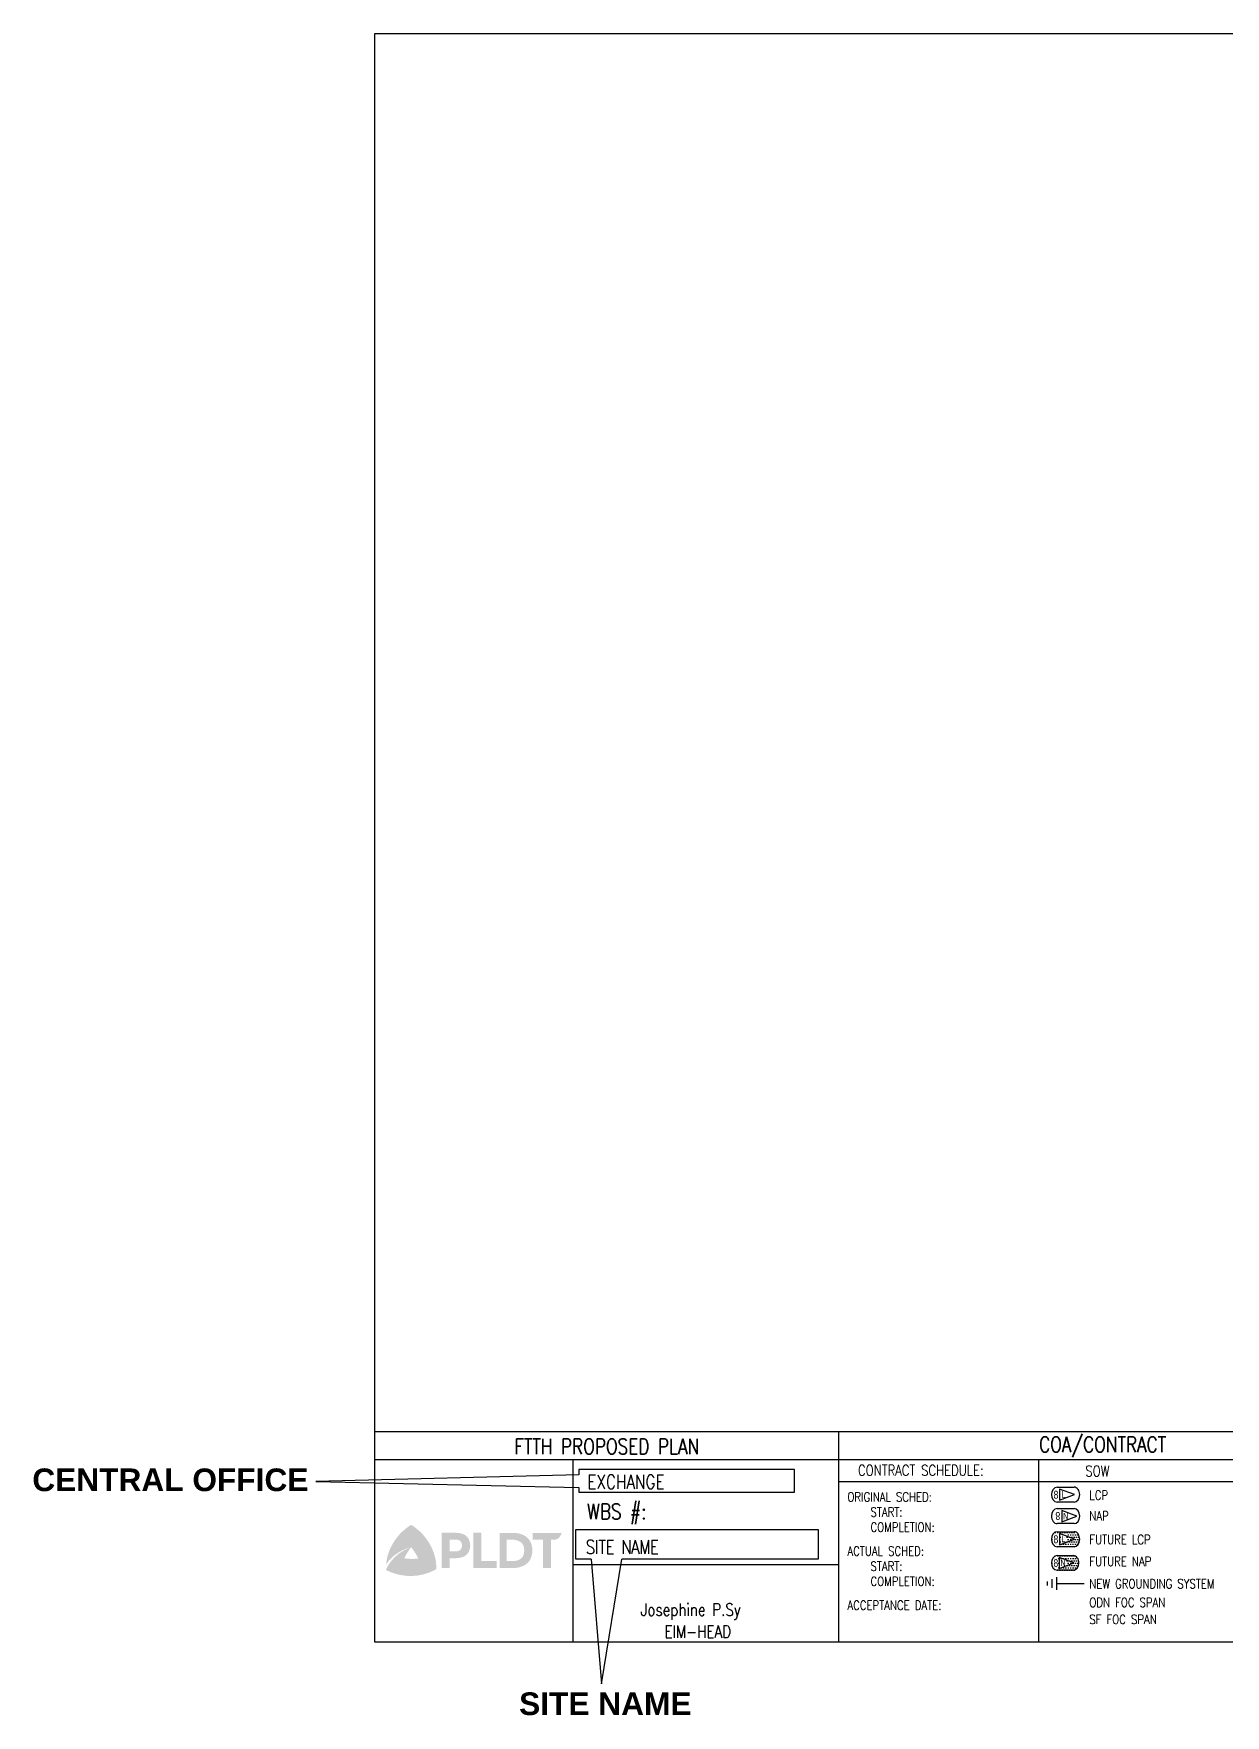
# Model space of a CAD drawing. Extents: x -663610 to -207124, y 70878 to 297551.
# Drawn here: x -261508 to -260965, y 81452 to 82218 of the extents above; entities that cross this region are included whole.
import ezdxf
from ezdxf.enums import TextEntityAlignment as Align

# ---------------------------------------------------------------- set-up
doc = ezdxf.new("R2010")
doc.units = 0
doc.header["$LTSCALE"] = 0.3
doc.linetypes.add('DASHED', pattern=[0.75, 0.5, -0.25])
doc.layers.get('0').update_dxf_attribs({"linetype": 'CONTINUOUS'})
for name, color, linetype in [('BASEMAP', 7, 'CONTINUOUS'), ('NAP #', 3, 'CONTINUOUS'), ('NAP-F.core used', 1, 'CONTINUOUS'), ('Print', 7, 'CONTINUOUS')]:
    doc.layers.add(name, color=color, linetype=linetype)
doc.styles.add('Mark', font='arial.ttf', dxfattribs={"width": 0.8, "height": 2.5})
doc.styles.add('ROMANS', font='ROMANS.SHX', dxfattribs={"width": 0.8, "height": 2})
doc.styles.add('WMF-Arial Unicode MS0', font='')
doc.styles.get('WMF-Arial Unicode MS0').set_extended_font_data('Arial Unicode MS', bold=True)

# ---------------------------------------------------------------- blocks, each defined once
blk = doc.blocks.new('logo2016')
at = {"layer": 'BASEMAP', "lineweight": 0, "ltscale": 2}
for color, points in [(10, [(-355401.89, 144136.23), (-355401.04, 144137.17), (-355400.22, 144137.99), (-355399.34, 144138.76), (-355398.22, 144139.66), (-355397.5, 144140.16), (-355396.61, 144140.73), (-355396.26, 144140.24), (-355395.81, 144139.55), (-355395.42, 144138.87), (-355394.98, 144137.97), (-355394.55, 144136.96), (-355394.19, 144136.01), (-355394.12, 144135.78), (-355393.63, 144133.91), (-355393.37, 144131.97), (-355393.32, 144130.22), (-355393.44, 144128.31), (-355393.68, 144126.77), (-355394.13, 144127.71), (-355394.48, 144128.38), (-355394.88, 144129.05), (-355395.42, 144129.9), (-355396.01, 144130.74), (-355396.6, 144131.5), (-355397.21, 144132.21), (-355398.19, 144133.27), (-355399.01, 144134.03), (-355400.07, 144134.95), (-355401.04, 144135.67)]), (12, [(-355396.61, 144140.73), (-355396.34, 144140.58), (-355396.08, 144140.41), (-355395.82, 144140.25), (-355395.46, 144140), (-355395.1, 144139.74), (-355394.62, 144139.38), (-355394.14, 144139.01), (-355393.45, 144138.4), (-355392.76, 144137.8), (-355392.09, 144137.12), (-355391.21, 144136.13), (-355389.67, 144134.09), (-355388.59, 144132.29), (-355387.96, 144130.98), (-355387.65, 144130.21), (-355387.34, 144129.44), (-355387.21, 144129.05), (-355387.08, 144128.65), (-355387.58, 144128.42), (-355387.94, 144128.26), (-355388.31, 144128.11), (-355388.9, 144127.9), (-355389.49, 144127.69), (-355390.21, 144127.47), (-355390.93, 144127.26), (-355391.87, 144127.08), (-355392.81, 144126.89), (-355393.68, 144126.77), (-355393.56, 144127.54), (-355393.44, 144128.31), (-355393.38, 144129.27), (-355393.32, 144130.22), (-355393.34, 144131.09), (-355393.37, 144131.97), (-355393.5, 144132.94), (-355393.63, 144133.91), (-355394.12, 144135.78), (-355394.55, 144136.96), (-355394.76, 144137.47), (-355394.98, 144137.97), (-355395.2, 144138.42), (-355395.42, 144138.87), (-355395.62, 144139.21), (-355395.81, 144139.55), (-355396.04, 144139.89), (-355396.26, 144140.24)]), (18, [(-355396.6, 144131.5), (-355397.22, 144131.34), (-355398.34, 144130.97), (-355399, 144130.71), (-355400.46, 144130.06), (-355401.66, 144129.4), (-355402.56, 144128.81), (-355403.57, 144128.07), (-355404.33, 144127.42), (-355404.93, 144126.85), (-355405.7, 144126.04), (-355406.22, 144125.42), (-355406.72, 144124.77), (-355406.98, 144124.41), (-355406.94, 144124.83), (-355406.85, 144125.54), (-355406.7, 144126.4), (-355406.47, 144127.46), (-355406.15, 144128.59), (-355405.28, 144130.9), (-355404.21, 144132.97), (-355403.39, 144134.26), (-355402.44, 144135.55), (-355401.89, 144136.23), (-355401.04, 144135.67), (-355400.07, 144134.95), (-355399.01, 144134.03), (-355398.19, 144133.27), (-355397.21, 144132.21)]), (12, [(-355367.56, 144137.46), (-355367.58, 144137.48), (-355370.88, 144137.46), (-355370.88, 144122.86), (-355361.21, 144122.86), (-355361.21, 144125.78), (-355361.25, 144125.82), (-355367.56, 144125.82)]), (12, [(-355346.24, 144137.43), (-355346.24, 144134.58), (-355342, 144134.58), (-355342, 144122.83), (-355338.64, 144122.83), (-355338.64, 144134.57), (-355337.26, 144134.57), (-355336.78, 144134.63), (-355336.46, 144134.72), (-355336.01, 144134.91), (-355335.59, 144135.19), (-355335.3, 144135.46), (-355335.01, 144135.8), (-355334.77, 144136.14), (-355334.55, 144136.53), (-355334.36, 144136.96), (-355334.22, 144137.43), (-355334.43, 144137.43)]), (16, [(-355399.45, 144126.9), (-355398.56, 144128.62), (-355397.48, 144130.32), (-355396.61, 144131.47), (-355396.79, 144131.41), (-355397.15, 144131.29), (-355397.61, 144131.11), (-355398.12, 144130.89), (-355398.58, 144130.68), (-355399.19, 144130.37), (-355400.18, 144129.82), (-355401.28, 144129.11), (-355402.36, 144128.28), (-355403.13, 144127.61), (-355403.94, 144126.79), (-355404.63, 144126.02), (-355405.06, 144125.46), (-355405.57, 144124.78), (-355406.04, 144124.05), (-355406.56, 144123.14), (-355407.08, 144122.1), (-355406.41, 144121.75), (-355405.27, 144121.24), (-355404.26, 144120.85), (-355403.02, 144120.44), (-355401.87, 144120.15), (-355401.29, 144120.02), (-355401.27, 144120.39), (-355401.2, 144120.88), (-355401.03, 144121.98), (-355400.82, 144122.96), (-355400.52, 144124.08), (-355400.18, 144125.13), (-355399.84, 144126.05)]), (8, [(-355401.34, 144120.03), (-355399.62, 144119.75), (-355398.26, 144119.61), (-355396.81, 144119.58), (-355395.86, 144119.6), (-355394.68, 144119.68), (-355393.48, 144119.82), (-355392.12, 144120.08), (-355390.98, 144120.38), (-355389.65, 144120.8), (-355388.75, 144121.16), (-355387.58, 144121.66), (-355386.76, 144122.11), (-355386.14, 144122.47), (-355386.83, 144122.47), (-355387.94, 144122.52), (-355388.67, 144122.59), (-355389.59, 144122.71), (-355390.54, 144122.88), (-355391.47, 144123.09), (-355392.36, 144123.33), (-355392.99, 144123.53), (-355394.18, 144123.95), (-355395.33, 144124.43), (-355396.53, 144125.03), (-355398.06, 144125.91), (-355398.95, 144126.52), (-355399.32, 144126.79), (-355399.45, 144126.9), (-355399.84, 144126.05), (-355400.18, 144125.13), (-355400.52, 144124.08), (-355400.82, 144122.96), (-355401.03, 144121.98)]), (9, [(-355387.08, 144128.65), (-355387.58, 144128.42), (-355388.31, 144128.11), (-355389.49, 144127.69), (-355390.93, 144127.26), (-355392.81, 144126.89), (-355393.68, 144126.77), (-355394.74, 144126.69), (-355395.63, 144126.64), (-355396.54, 144126.64), (-355397.65, 144126.7), (-355399.07, 144126.84), (-355399.45, 144126.9), (-355399.32, 144126.79), (-355398.95, 144126.52), (-355398.06, 144125.91), (-355396.53, 144125.03), (-355395.33, 144124.43), (-355394.18, 144123.95), (-355392.99, 144123.53), (-355392.36, 144123.33), (-355391.47, 144123.09), (-355390.54, 144122.88), (-355389.59, 144122.71), (-355388.67, 144122.59), (-355387.94, 144122.52), (-355386.83, 144122.47), (-355386.14, 144122.47), (-355386.14, 144123.5), (-355386.38, 144125.84), (-355386.74, 144127.53)])]:
    blk.add_hatch(color=color, dxfattribs=at).paths.add_polyline_path(points)
h = blk.add_hatch(color=12, dxfattribs=at)
h.paths.add_polyline_path([(-355380.66, 144122.86), (-355382.65, 144122.86), (-355384, 144122.86), (-355384, 144124.17), (-355384, 144129.38), (-355384, 144137.45), (-355379.2, 144137.45), (-355378.19, 144137.45), (-355377.59, 144137.41), (-355377.11, 144137.37), (-355376.29, 144137.26), (-355375.61, 144137.1), (-355374.96, 144136.87), (-355374.54, 144136.67), (-355373.9, 144136.26), (-355373.42, 144135.8), (-355373.02, 144135.28), (-355372.7, 144134.69), (-355372.43, 144134), (-355372.27, 144133.38), (-355372.17, 144132.72), (-355372.12, 144132.12), (-355372.16, 144131.67), (-355372.24, 144131.12), (-355372.36, 144130.62), (-355372.51, 144130.12), (-355372.7, 144129.68), (-355373.06, 144129.05), (-355373.5, 144128.5), (-355373.99, 144128.07), (-355374.45, 144127.77), (-355375.08, 144127.47), (-355375.51, 144127.32), (-355376.42, 144127.11), (-355377.11, 144127.01), (-355377.92, 144126.94), (-355378.43, 144126.94), (-355380.66, 144126.94), (-355380.66, 144125.94)])
h.paths.add_polyline_path([(-355380.66, 144134.61), (-355380.66, 144129.78), (-355378.69, 144129.78), (-355378.17, 144129.78), (-355377.65, 144129.81), (-355377.11, 144129.92), (-355376.71, 144130.06), (-355376.39, 144130.25), (-355376.12, 144130.48), (-355375.91, 144130.76), (-355375.72, 144131.15), (-355375.61, 144131.56), (-355375.57, 144131.94), (-355375.57, 144132.41), (-355375.62, 144132.89), (-355375.79, 144133.41), (-355376.03, 144133.82), (-355376.24, 144134.03), (-355376.4, 144134.16), (-355376.61, 144134.29), (-355376.92, 144134.42), (-355377.24, 144134.51), (-355377.64, 144134.58), (-355378.04, 144134.61), (-355378.48, 144134.61)], flags=16)
h = blk.add_hatch(color=12, dxfattribs=at)
h.paths.add_polyline_path([(-355357.03, 144134.59), (-355357.03, 144125.71), (-355354.51, 144125.71), (-355354.41, 144125.71), (-355353.81, 144125.75), (-355353.07, 144125.88), (-355352.61, 144126), (-355352.12, 144126.18), (-355351.55, 144126.46), (-355351.19, 144126.7), (-355350.73, 144127.11), (-355350.47, 144127.46), (-355350.16, 144128.01), (-355349.95, 144128.65), (-355349.83, 144129.21), (-355349.76, 144129.68), (-355349.75, 144130.37), (-355349.81, 144130.89), (-355349.91, 144131.42), (-355350.08, 144132.05), (-355350.28, 144132.5), (-355350.46, 144132.81), (-355350.7, 144133.13), (-355350.96, 144133.41), (-355351.25, 144133.65), (-355351.65, 144133.89), (-355352.03, 144134.07), (-355352.62, 144134.29), (-355353.06, 144134.41), (-355353.49, 144134.49), (-355353.86, 144134.55), (-355354.29, 144134.58), (-355354.53, 144134.59)], flags=16)
h.paths.add_polyline_path([(-355359.86, 144137.43), (-355359.86, 144122.85), (-355354.34, 144122.85), (-355353.33, 144122.9), (-355352.16, 144123.09), (-355351.11, 144123.37), (-355350.49, 144123.59), (-355349.74, 144123.94), (-355349.1, 144124.34), (-355348.58, 144124.73), (-355348.11, 144125.2), (-355347.65, 144125.79), (-355347.27, 144126.4), (-355346.95, 144127.1), (-355346.66, 144127.95), (-355346.5, 144128.67), (-355346.37, 144129.72), (-355346.37, 144130.42), (-355346.43, 144131.11), (-355346.5, 144131.58), (-355346.59, 144131.99), (-355346.79, 144132.74), (-355347.07, 144133.47), (-355347.44, 144134.18), (-355347.79, 144134.7), (-355348.14, 144135.12), (-355348.61, 144135.57), (-355349.16, 144135.99), (-355350.17, 144136.55), (-355350.98, 144136.87), (-355351.91, 144137.14), (-355352.95, 144137.33), (-355353.44, 144137.39), (-355353.9, 144137.43), (-355354.24, 144137.43)])
blk = doc.blocks.new('GROUNDING')
at = {"color": 1}
for p, q in [((-8.52, -0.47), (-8.52, 0.47)), ((-7.42, -0.99), (-7.42, 0.98)), ((-6.32, -1.5), (-6.32, 1.5)), ((-6.32, 0), (0, 0))]:
    blk.add_line(p, q, dxfattribs=at)
blk = doc.blocks.new('LCP')
at = {"ltscale": 0.3}
h = blk.add_hatch(dxfattribs=at)
h.set_pattern_fill('DOTS', color=256, scale=1.5, style=0)
edge = h.paths.add_edge_path()
edge.add_ellipse((84651.3, -14849.5), major_axis=(0, -7.59), ratio=0.75, start_angle=90, end_angle=180)
edge.add_line((84651.3, -14841.9), (84634.2, -14841.9))
edge.add_ellipse((84634.2, -14849.5), major_axis=(0, -7.59), ratio=0.75, start_angle=180, end_angle=270)
edge.add_ellipse((84634.2, -14849.5), major_axis=(0, -7.59), ratio=0.75, start_angle=270, end_angle=360)
edge.add_line((84634.2, -14857.1), (84651.3, -14857.1))
edge.add_ellipse((84651.3, -14849.5), major_axis=(0, -7.59), ratio=0.75, start_angle=0, end_angle=90)
h.paths.add_polyline_path([(84651.8, -14849.5), (84636.6, -14855.2), (84636.6, -14843.8)], flags=16)
h = blk.add_hatch(dxfattribs=at)
h.set_pattern_fill('DOTS', color=256, scale=1.5, style=0)
h.paths.add_polyline_path([(84636.6, -14843.8), (84636.6, -14855.2), (84651.8, -14849.5)])
at = {"color": 7, "linetype": 'Continuous'}
for p, q in [((84634.2, -14841.9), (84651.3, -14841.9)), ((84651.3, -14857.1), (84634.2, -14857.1))]:
    blk.add_line(p, q, dxfattribs=at)
blk.add_lwpolyline([(84651.8, -14849.5), (84636.6, -14843.8), (84636.6, -14855.2)], close=True, dxfattribs=at)
for centre, start_param, end_param in [((84634.2, -14849.5), 3.141593, 4.712389), ((84634.2, -14849.5), 4.712389, 6.283185), ((84651.3, -14849.5), 1.570796, 3.141593), ((84651.3, -14849.5), 0, 1.570796)]:
    blk.add_ellipse(centre, major_axis=(0, -7.59), ratio=0.75, start_param=start_param, end_param=end_param, dxfattribs=at)
at = {"color": 7, "style": 'Mark', "width": 0.8}
for s, height, p in [('8', 7.92, (84633, -14853.5)), ('L', 6.6, (84640.6, -14852.5))]:
    blk.add_text(s, height=height, dxfattribs=at).set_placement(p, align=Align.CENTER)
blk = doc.blocks.new('NAP NEW')
at = {"ltscale": 0.3}
h = blk.add_hatch(dxfattribs=at)
h.set_pattern_fill('DOTS', color=256, scale=1.5, style=0)
edge = h.paths.add_edge_path()
edge.add_ellipse((84650.7, -14873.4), major_axis=(0, -7.36), ratio=0.75, start_angle=90, end_angle=180)
edge.add_line((84650.7, -14866), (84634.1, -14866))
edge.add_ellipse((84634.1, -14873.4), major_axis=(0, -7.36), ratio=0.75, start_angle=180, end_angle=270)
edge.add_ellipse((84634.1, -14873.4), major_axis=(0, -7.36), ratio=0.75, start_angle=270, end_angle=360)
edge.add_line((84634.1, -14880.8), (84650.7, -14880.8))
edge.add_ellipse((84650.7, -14873.4), major_axis=(0, -7.36), ratio=0.75, start_angle=0, end_angle=90)
h.paths.add_polyline_path([(84651.1, -14873.4), (84636.4, -14878.9), (84636.4, -14867.9)], flags=16)
h = blk.add_hatch(dxfattribs=at)
h.set_pattern_fill('DOTS', color=256, scale=1.5, style=0)
h.paths.add_polyline_path([(84636.4, -14867.9), (84636.4, -14878.9), (84651.1, -14873.4)])
at = {"color": 7, "linetype": 'Continuous'}
for p, q in [((84634.1, -14866), (84650.7, -14866)), ((84650.7, -14880.8), (84634.1, -14880.8))]:
    blk.add_line(p, q, dxfattribs=at)
blk.add_lwpolyline([(84651.1, -14873.4), (84636.4, -14867.9), (84636.4, -14878.9)], close=True, dxfattribs=at)
for centre, start_param, end_param in [((84634.1, -14873.4), 3.141593, 4.712389), ((84650.7, -14873.4), 1.570796, 3.141593), ((84634.1, -14873.4), 4.712389, 6.283185), ((84650.7, -14873.4), 0, 1.570796)]:
    blk.add_ellipse(centre, major_axis=(0, -7.36), ratio=0.75, start_param=start_param, end_param=end_param, dxfattribs=at)
at = {"color": 7, "style": 'Mark', "width": 0.8}
for s, height, p in [('8', 7.68, (84632.9, -14877.3)), ('N', 6.4, (84640.2, -14876.6))]:
    blk.add_text(s, height=height, dxfattribs=at).set_placement(p, align=Align.CENTER)
blk = doc.blocks.new('A$C4581162B')
at = {"layer": 'NAP-F.core used', "color": 152, "ltscale": 2, "true_color": 0x2776bb}
for points in [[(249.17, 7.95), (129.21, 4.9), (249.17, 2.14)], [(249.17, 2.14), (249.17, 0), (347.33, 0), (347.33, 10.37), (249.17, 10.37), (249.17, 7.95)]]:
    blk.add_lwpolyline(points, dxfattribs=at)
at = {"color": 152, "lineweight": 0, "true_color": 0x2776bb, "style": 'WMF-Arial Unicode MS0'}
blk.add_text('CENTRAL OFFICE', height=10.3303, dxfattribs=at).set_placement((0, 0.48))
blk = doc.blocks.new('A$C56330C4D')
at = {"layer": 'NAP-F.core used', "color": 152, "ltscale": 2, "true_color": 0x2776bb}
for points in [[(32.87, 71.03), (25.79, 71.03), (25.79, 84.57), (136.36, 84.57), (136.36, 71.03), (46.88, 71.03)], [(32.87, 71.03), (37.57, 14.27), (46.88, 71.03)]]:
    blk.add_lwpolyline(points, dxfattribs=at)
at = {"color": 152, "lineweight": 0, "true_color": 0x2776bb, "style": 'WMF-Arial Unicode MS0'}
blk.add_text('SITE NAME', height=10.33, dxfattribs=at).set_placement((0, 0))

msp = doc.modelspace()

# ---------------------------------------------------------------- linework, layer by layer
at = {"ltscale": 0.3}
for p, q in [((-261141.1, 81581.26), (-261141.1, 81485.21)), ((-261352.58, 81568.45), (-260766.08, 81568.45)), ((-261262.24, 81568.45), (-261262.24, 81485.21)), ((-261050.01, 81568.45), (-261050.01, 81485.21)), ((-261141.1, 81558.5), (-260766.08, 81558.5)), ((-261262.24, 81520.61), (-261141.1, 81520.61))]:
    msp.add_line(p, q, dxfattribs=at)
at = {"color": 7, "linetype": 'Continuous'}
for p, q in [((-261041.52, 81555.87), (-261033.81, 81555.87)), ((-261033.81, 81549.01), (-261041.52, 81549.01)), ((-261041.52, 81546.1), (-261033.81, 81546.1)), ((-261033.81, 81539.25), (-261041.52, 81539.25))]:
    msp.add_line(p, q, dxfattribs=at)
at = {"color": 0, "lineweight": 0, "ltscale": 0.3}
msp.add_lwpolyline([(-261352.58, 82218.08), (-260305.63, 82218.08), (-260305.63, 81581.26), (-261352.58, 81581.26)], close=True, dxfattribs=at)
at = {"ltscale": 0.3}
msp.add_lwpolyline([(-261352.58, 81581.26), (-260305.63, 81581.26), (-260305.63, 81485.21), (-261352.58, 81485.21)], close=True, dxfattribs=at)
msp.add_lwpolyline([(-261352.58, 81581.26), (-260305.63, 81581.26), (-260305.63, 81485.21), (-261352.58, 81485.21)], close=True, dxfattribs=at)
at = {"color": 7, "linetype": 'Continuous'}
for points in [[(-261033.6, 81552.44), (-261040.45, 81555.01), (-261040.45, 81549.87)], [(-261032.57, 81542.68), (-261039.42, 81545.25), (-261039.42, 81540.1)]]:
    msp.add_lwpolyline(points, close=True, dxfattribs=at)
for centre, major_axis, start_param, end_param in [((-261041.52, 81552.44), (0, -3.43), 3.141593, 4.712389), ((-261033.81, 81552.44), (0, -3.43), 1.570796, 3.141593), ((-261041.52, 81552.44), (0, -3.43), 4.712389, 6.283185), ((-261041.52, 81542.68), (0, 3.43), 0, 1.570796), ((-261033.81, 81552.44), (0, -3.43), 0, 1.570796), ((-261033.81, 81542.68), (0, 3.43), 4.712389, 6.283185), ((-261041.52, 81542.68), (0, 3.43), 1.570796, 3.141593), ((-261033.81, 81542.68), (0, 3.43), 3.141593, 4.712389)]:
    msp.add_ellipse(centre, major_axis=major_axis, ratio=0.75, start_param=start_param, end_param=end_param, dxfattribs=at)
at = {"layer": 'Print', "ltscale": 2}
msp.add_lwpolyline([(-261352.58, 82218.08), (-260305.63, 82218.08), (-260305.63, 81485.21), (-261352.58, 81485.21)], close=True, dxfattribs=at)

# ---------------------------------------------------------------- block references
at = {"color": 5, "linetype": 'DASHED', "xscale": 0.4517935106996447, "yscale": 0.4517935106996447, "zscale": 0.4517935106996447}
for name in ['LCP', 'NAP NEW']:
    msp.add_blockref(name, (-299278.72, 88241.04), dxfattribs=at)
at = {"xscale": 1.96815039269859, "yscale": 1.96815039269859, "zscale": 1.96815039269859}
msp.add_blockref('GROUNDING', (-261029.21, 81511.96), dxfattribs=at)
at = {"layer": 'BASEMAP', "color": 2, "lineweight": 0, "xscale": 1.099999999976717, "yscale": 1.099999999976717, "zscale": 1.099999999976717}
msp.add_blockref('logo2016', (129600.3, -77016.13), dxfattribs=at)
at = {"layer": 'NAP #', "color": 152, "ltscale": 2, "true_color": 0x2776bb}
for name, p in [('A$C4581162B', (-261508.63, 81553.56)), ('A$C56330C4D', (-261286.74, 81452.03))]:
    msp.add_blockref(name, p, dxfattribs=at)

# ---------------------------------------------------------------- texts
at = {"color": 7, "style": 'Mark', "width": 0.8}
for s, height, p in [('8', 3.58, (-261042.06, 81550.62)), ('L', 2.98, (-261038.66, 81551.08)), ('N', 2.98, (-261037.63, 81541.18))]:
    msp.add_text(s, height=height, dxfattribs=at).set_placement(p, align=Align.CENTER)
msp.add_text('8', height=3.58, rotation=180, dxfattribs=at).set_placement((-261041.21, 81544.49), align=Align.CENTER)
at = {"style": 'ROMANS'}
for s, insert, char_height, width, attachment_point in [('FTTH PROPOSED PLAN', (-261288.9, 81577.92), 7.0397, 263.3022, 1), ('{\\Fromans.shx|c1;COA/CONTRACT}', (-261049.73, 81578.85), 7.0397, 263.3022, 1), ('CONTRACT SCHEDULE:', (-261132.27, 81565.96), 4.8524, 79.5411, 1), ('SOW', (-261028.65, 81565.59), 4.852, 79.5411, 1), ('ORIGINAL SCHED:', (-261137.12, 81553.5), 4.2238, 79.5411, 1), ('LCP', (-261026.83, 81554.33), 4.224, 79.5411, 1), ('START:', (-261126.6, 81546.62), 4.224, 79.5411, 1), ('COMPLETION:', (-261126.6, 81539.74), 4.2238, 79.5411, 1), ('NAP', (-261026.83, 81544.89), 4.224, 79.5411, 1), ('{\\T0.95;SITE NAME}', (-261256.41, 81528.64), 6.2866, 235.1347, 4), ('FUTURE LCP', (-261026.83, 81534.1), 4.224, 79.5411, 1), ('ACTUAL SCHED:', (-261137.12, 81528.83), 4.2238, 79.5411, 1), ('FUTURE NAP', (-261026.83, 81524.16), 4.224, 79.5411, 1), ('START:', (-261126.6, 81521.95), 4.224, 79.5411, 1), ('COMPLETION:', (-261126.6, 81515.07), 4.2238, 79.5411, 1), ('NEW GROUNDING SYSTEM', (-261026.83, 81513.98), 4.2238, 90.0968, 1), ('Josephine P.Sy', (-261231.36, 81502.85), 5.6318, 263.3022, 1), ('ACCEPTANCE DATE:', (-261137.12, 81504.15), 4.2238, 79.5411, 1), ('ODN FOC SPAN', (-261026.83, 81505.44), 4.2238, 79.5411, 1), ('EIM-HEAD', (-261220.49, 81492.89), 5.632, 263.3022, 1), ('SF{\\Fromans.shx|c1; FOC SPA}N', (-261026.83, 81497.74), 4.2238, 79.5411, 1)]:
    msp.add_mtext(s, dxfattribs=dict(at, insert=insert, char_height=char_height, width=width, attachment_point=attachment_point))
at = {"lineweight": 9, "attachment_point": 4, "style": 'ROMANS'}
for s, insert, char_height, width in [('EXCHANGE', (-261255.66, 81558.25), 6.337, 243.7681), ('WBS #:', (-261255.73, 81543.62), 7.041, 263.3337)]:
    msp.add_mtext(s, dxfattribs=dict(at, insert=insert, char_height=char_height, width=width))

doc.saveas('drawing.dxf')
